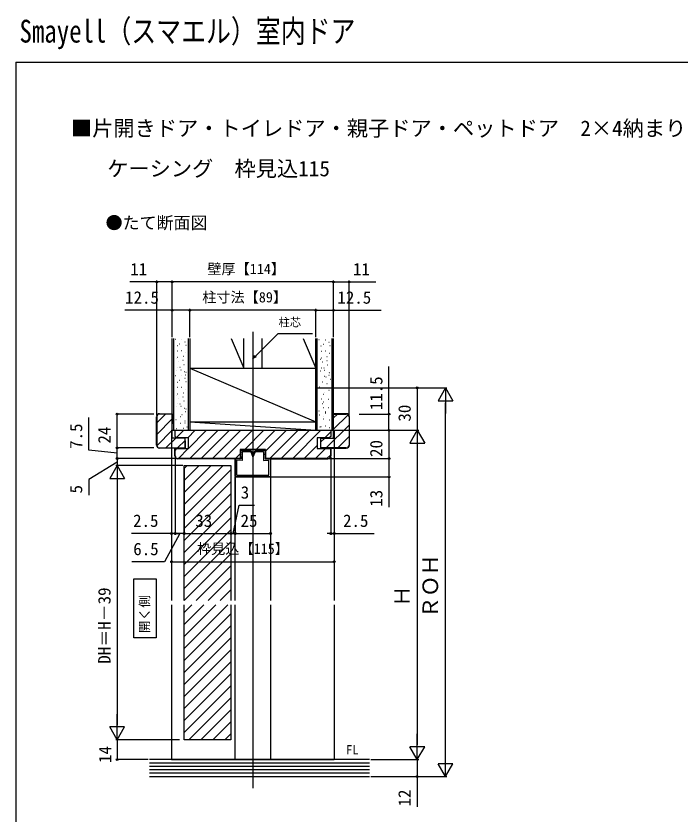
# Model space of a CAD drawing. Units: millimetres, scale not verified. Extents: x -525 to 525, y -783 to 779.
# Drawn here: x -525 to -56, y 215 to 779 of the extents above; entities that cross this region are included whole.
import ezdxf
from ezdxf.enums import TextEntityAlignment as Align

# ---------------------------------------------------------------- set-up
doc = ezdxf.new("R2010")
doc.units = ezdxf.units.MM
doc.header["$LTSCALE"] = 4
for name, color, linetype in [('0-2_USER1', 3, 'Continuous'), ('0-4_YKK_12', 2, 'Continuous'), ('0-5_YKK_13', 4, 'Continuous'), ('0-7_YKK_D', 6, 'Continuous'), ('0-8_YKK_ZWAK', 7, 'Continuous'), ('0-9_YSS_K', 3, 'Continuous'), ('0-A_YSS_KE', 3, 'Continuous')]:
    doc.layers.add(name, color=color, linetype=linetype)
doc.styles.add('ＭＳ ゴシック', font='')
doc.styles.get('ＭＳ ゴシック').set_extended_font_data('MS Gothic')

msp = doc.modelspace()

# ---------------------------------------------------------------- linework, layer by layer
at = {"layer": '0-2_USER1'}
for p, q in [((-441.607, 381.123), (-425.783, 381.123)), ((-441.607, 339.51), (-441.607, 381.123)), ((-425.783, 381.123), (-425.783, 339.51)), ((-425.783, 339.51), (-441.607, 339.51))]:
    msp.add_line(p, q, dxfattribs=at)
at = {"layer": '0-4_YKK_12'}
for p, q in [((-357.5, 555.897), (-357.5, 233.027)), ((-415, 486.283), (-415, 365.783)), ((-415, 486.283), (-300, 486.283)), ((-300, 486.283), (-300, 365.783)), ((-370.002, 453.783), (-370.002, 465.783)), ((-369.472, 466.282), (-366.974, 466.192)), ((-348.029, 466.192), (-345.532, 466.282)), ((-345.002, 465.783), (-345.002, 453.783)), ((-406.003, 459.254), (-403.974, 461.283)), ((-406.003, 450.769), (-395.489, 461.283)), ((-406.003, 442.283), (-387.003, 461.283)), ((-406.003, 433.798), (-378.518, 461.283)), ((-406.003, 425.313), (-373.003, 458.313)), ((-370.002, 453.283), (-345.002, 453.283)), ((-370.002, 365.783), (-370.002, 453.283)), ((-345.502, 453.283), (-369.502, 453.283)), ((-345.002, 453.283), (-345.002, 365.783)), ((-406.003, 416.828), (-373.003, 449.828)), ((-406.003, 408.342), (-373.003, 441.342)), ((-406.003, 399.857), (-373.003, 432.857)), ((-406.003, 391.372), (-373.003, 424.372)), ((-406.003, 382.887), (-373.003, 415.887)), ((-406.003, 374.401), (-373.003, 407.401)), ((-406.003, 365.916), (-373.003, 398.916)), ((-397.651, 365.783), (-373.003, 390.431)), ((-389.165, 365.783), (-373.003, 381.945)), ((-380.68, 365.783), (-373.003, 373.46)), ((-415, 362.783), (-415, 253.283)), ((-406.003, 357.431), (-400.651, 362.783)), ((-406.003, 348.945), (-392.165, 362.783)), ((-406.003, 340.46), (-383.68, 362.783)), ((-406.003, 331.975), (-375.195, 362.783)), ((-370.002, 253.283), (-370.002, 362.783)), ((-345.002, 362.783), (-345.002, 253.283)), ((-300, 362.783), (-300, 253.283)), ((-406.003, 323.49), (-373.003, 356.49)), ((-406.003, 315.004), (-373.003, 348.004)), ((-406.003, 306.519), (-373.003, 339.519)), ((-406.003, 298.034), (-373.003, 331.034)), ((-406.003, 289.548), (-373.003, 322.548)), ((-406.003, 281.063), (-373.003, 314.063)), ((-406.003, 272.578), (-373.003, 305.578)), ((-402.812, 267.283), (-373.003, 297.093)), ((-394.327, 267.283), (-373.003, 288.607)), ((-385.842, 267.283), (-373.003, 280.122)), ((-377.357, 267.283), (-373.003, 271.637)), ((-415, 253.283), (-300, 253.283))]:
    msp.add_line(p, q, dxfattribs=at)
for points in [[(-406.003, 365.783), (-406.003, 461.283), (-373.003, 461.283), (-373.003, 365.783)], [(-373.003, 362.783), (-373.003, 267.283), (-406.003, 267.283), (-406.003, 362.783)]]:
    msp.add_lwpolyline(points, dxfattribs=at)
for centre, start, end in [((-369.502, 465.783), 86.55187, 180), ((-345.502, 465.783), 0, 93.44813), ((-369.502, 453.783), 180, 270), ((-345.502, 453.783), 270, 0)]:
    msp.add_arc(centre, 0.5, start, end, dxfattribs=at)
at = {"layer": '0-5_YKK_13'}
for p, q in [((-366.502, 471.283), (-365.502, 472.283)), ((-366.502, 471.283), (-366.102, 471.283)), ((-366.102, 470.583), (-366.502, 469.583)), ((-366.502, 469.583), (-366.102, 469.583)), ((-366.102, 468.883), (-366.502, 467.883)), ((-366.102, 471.283), (-366.102, 470.583)), ((-366.102, 468.883), (-366.102, 469.583)), ((-365.502, 472.283), (-359.002, 472.283)), ((-365.052, 470.933), (-365.052, 464.868)), ((-364.752, 471.233), (-359.315, 471.233)), ((-359.037, 471.047), (-357.502, 467.283)), ((-359.002, 472.283), (-357.502, 468.607)), ((-356.002, 472.283), (-357.502, 468.607)), ((-355.966, 471.047), (-357.502, 467.283)), ((-356.002, 472.283), (-349.502, 472.283)), ((-355.688, 471.233), (-350.252, 471.233)), ((-349.952, 470.933), (-349.952, 464.868)), ((-348.502, 471.283), (-349.502, 472.283)), ((-348.502, 471.283), (-348.902, 471.283)), ((-348.902, 471.283), (-348.902, 470.583)), ((-348.902, 470.583), (-348.502, 469.583)), ((-348.502, 469.583), (-348.902, 469.583)), ((-348.902, 468.883), (-348.902, 469.583)), ((-348.902, 468.883), (-348.502, 467.883)), ((-369.852, 465.783), (-369.852, 453.783)), ((-366.102, 465.983), (-369.481, 466.133)), ((-368.802, 454.783), (-368.802, 465.04)), ((-365.052, 464.868), (-368.802, 465.04)), ((-366.502, 467.883), (-366.102, 467.883)), ((-366.102, 467.783), (-366.102, 465.983)), ((-349.952, 464.868), (-346.202, 465.04)), ((-348.502, 467.883), (-348.902, 467.883)), ((-348.902, 467.783), (-348.902, 465.983)), ((-348.902, 465.983), (-345.523, 466.133)), ((-346.202, 454.783), (-346.202, 465.04)), ((-345.152, 465.783), (-345.152, 453.783)), ((-345.502, 453.433), (-369.502, 453.433)), ((-368.502, 454.483), (-346.502, 454.483))]:
    msp.add_line(p, q, dxfattribs=at)
for centre, radius, start, end in [((-364.752, 470.933), 0.3, 90, 180), ((-359.315, 470.933), 0.3, 22.195, 90), ((-355.688, 470.933), 0.3, 90, 157.805), ((-350.252, 470.933), 0.3, 0, 90), ((-369.502, 465.783), 0.35, 86.55187, 180), ((-345.502, 465.783), 0.35, 0, 93.44813), ((-369.502, 453.783), 0.35, 180, 270), ((-368.502, 454.783), 0.3, 180, 270), ((-346.502, 454.783), 0.3, 270, 0), ((-345.502, 453.783), 0.35, 270, 0)]:
    msp.add_arc(centre, radius, start, end, dxfattribs=at)
at = {"layer": '0-7_YKK_D'}
for p, q in [((-425.5, 496.783), (-425.5, 592.198)), ((-414.5, 552.198), (-414.5, 592.198)), ((-300.5, 591.198), (-414.5, 591.198)), ((-300.5, 552.198), (-300.5, 592.198)), ((-289.5, 496.783), (-289.5, 592.198)), ((-414.5, 552.198), (-414.5, 572.198)), ((-402, 552.198), (-402, 572.198)), ((-402, 552.198), (-402, 572.198)), ((-313, 571.198), (-402, 571.198)), ((-313, 552.198), (-313, 572.198)), ((-313, 552.198), (-313, 572.198)), ((-300.5, 552.198), (-300.5, 572.198)), ((-312, 516.283), (-220.303, 516.283)), ((-312, 516.283), (-240.303, 516.283)), ((-241.303, 516.283), (-241.303, 486.283)), ((-221.303, 516.283), (-226.553, 507.19)), ((-221.303, 516.283), (-216.053, 507.19)), ((-221.303, 516.283), (-221.303, 498.097)), ((-226.553, 507.19), (-216.053, 507.19)), ((-221.303, 251.783), (-221.303, 505.783)), ((-427.5, 497.783), (-454.5, 497.783)), ((-453.5, 473.783), (-453.5, 497.783)), ((-282.503, 497.783), (-260.303, 497.783)), ((-301.5, 486.283), (-260.303, 486.283)), ((-301.5, 486.283), (-240.303, 486.283)), ((-299, 486.283), (-240.303, 486.283)), ((-299, 486.283), (-260.303, 486.283)), ((-261.303, 486.283), (-261.303, 466.283)), ((-241.303, 486.283), (-246.553, 477.19)), ((-241.303, 486.283), (-236.053, 477.19)), ((-241.303, 486.283), (-241.303, 468.097)), ((-246.553, 477.19), (-236.053, 477.19)), ((-241.303, 475.783), (-241.303, 263.783)), ((-427.5, 473.783), (-454.5, 473.783)), ((-427.5, 473.783), (-454.5, 473.783)), ((-453.5, 466.283), (-453.5, 473.783)), ((-411.5, 466.283), (-454.5, 466.283)), ((-411.5, 466.283), (-454.5, 466.283)), ((-453.5, 466.283), (-453.5, 461.283)), ((-415, 467.227), (-415, 392.283)), ((-415, 467.227), (-415, 412.283)), ((-412.5, 467.283), (-412.5, 412.283)), ((-412.5, 467.283), (-412.5, 412.283)), ((-345.532, 466.282), (-260.303, 466.282)), ((-303.5, 466.283), (-260.303, 466.283)), ((-302.5, 467.283), (-302.5, 412.283)), ((-300, 467.283), (-300, 392.283)), ((-453.5, 461.283), (-458.75, 452.19)), ((-407.003, 461.283), (-454.5, 461.283)), ((-407.003, 461.283), (-454.5, 461.283)), ((-453.5, 461.283), (-448.25, 452.19)), ((-453.5, 461.283), (-453.5, 443.097)), ((-406.003, 460.283), (-406.003, 412.283)), ((-406.003, 460.283), (-406.003, 412.283)), ((-373.003, 460.283), (-373.003, 412.283)), ((-373.003, 460.283), (-373.003, 412.283)), ((-300, 461.515), (-300, 412.283)), ((-458.75, 452.19), (-448.25, 452.19)), ((-370.002, 452.783), (-370.002, 412.283)), ((-370.002, 452.283), (-370.002, 412.283)), ((-345.002, 452.283), (-345.002, 412.283)), ((-344.502, 453.283), (-260.303, 453.283)), ((-453.5, 450.783), (-453.5, 277.783)), ((-415, 413.283), (-443.327, 413.283)), ((-412.5, 413.283), (-415, 413.283)), ((-406.003, 413.283), (-412.5, 413.283)), ((-412.5, 413.283), (-409.95, 413.283)), ((-406.003, 413.283), (-373.003, 413.283)), ((-373.003, 413.283), (-375.553, 413.283)), ((-373.003, 413.283), (-370.002, 413.283)), ((-373.003, 413.283), (-370.002, 413.283)), ((-370.002, 413.283), (-367.452, 413.283)), ((-370.002, 413.283), (-345.002, 413.283)), ((-302.5, 413.283), (-305.05, 413.283)), ((-302.5, 413.283), (-300, 413.283)), ((-300, 413.283), (-271.673, 413.283)), ((-415, 393.283), (-300, 393.283)), ((-453.5, 267.283), (-453.5, 285.47)), ((-453.5, 267.283), (-458.75, 276.376)), ((-448.25, 276.376), (-458.75, 276.376)), ((-453.5, 267.283), (-448.25, 276.376)), ((-241.303, 253.283), (-241.303, 271.47)), ((-409.503, 267.283), (-454.5, 267.283)), ((-411.003, 267.283), (-454.5, 267.283)), ((-453.5, 267.283), (-453.5, 253.283)), ((-241.303, 253.283), (-246.553, 262.376)), ((-236.053, 262.376), (-246.553, 262.376)), ((-241.303, 253.283), (-236.053, 262.376)), ((-221.303, 241.283), (-221.303, 259.47)), ((-431.625, 253.283), (-454.5, 253.283)), ((-274.045, 253.283), (-240.303, 253.283)), ((-274.045, 253.283), (-240.303, 253.283)), ((-221.303, 241.283), (-226.553, 250.376)), ((-216.053, 250.376), (-226.553, 250.376)), ((-221.303, 241.283), (-216.053, 250.376)), ((-274.045, 241.283), (-220.303, 241.283)), ((-274.045, 241.283), (-240.303, 241.283))]:
    msp.add_line(p, q, dxfattribs=at)
for points in [[(-414.5, 591.198), (-425.5, 591.198), (-444.391, 591.198)], [(-300.5, 591.198), (-289.5, 591.198), (-270.609, 591.198)], [(-402, 571.198), (-414.5, 571.198), (-448.05, 571.198)], [(-313, 571.198), (-300.5, 571.198), (-266.95, 571.198)], [(-357.5, 536.954), (-355.697, 538.757), (-339.735, 554.719), (-315.343, 554.719)], [(-355.214, 538.274), (-357.5, 536.954), (-356.18, 539.24)], [(-261.303, 486.283), (-261.303, 497.783), (-261.303, 531.333)], [(-453.5, 470.033), (-473.5, 472.308), (-473.5, 495.263)], [(-453.5, 463.783), (-473.5, 451.438), (-473.5, 440.483)], [(-261.303, 466.282), (-261.303, 453.283), (-261.303, 432.006)], [(-371.502, 413.283), (-367.225, 433.283), (-356.27, 433.283)], [(-409.252, 413.283), (-419.981, 393.283), (-443.141, 393.283)], [(-241.303, 253.283), (-241.303, 241.283), (-241.303, 220.006)]]:
    msp.add_lwpolyline(points, dxfattribs=at)
for centre in [(-425.5, 591.198), (-414.5, 591.198), (-414.5, 591.198), (-300.5, 591.198), (-300.5, 591.198), (-289.5, 591.198), (-414.5, 571.198), (-402, 571.198), (-402, 571.198), (-313, 571.198), (-313, 571.198), (-300.5, 571.198), (-241.303, 516.283), (-453.5, 497.783), (-261.303, 497.783), (-261.303, 486.283), (-453.5, 473.783), (-453.5, 473.783), (-453.5, 466.283), (-453.5, 466.283), (-261.303, 466.283), (-261.303, 466.282), (-261.303, 453.283), (-415, 413.283), (-412.5, 413.283), (-412.5, 413.283), (-406.003, 413.283), (-406.003, 413.283), (-373.003, 413.283), (-373.003, 413.283), (-370.002, 413.283), (-370.002, 413.283), (-345.002, 413.283), (-302.5, 413.283), (-300, 413.283), (-415, 393.283), (-300, 393.283), (-453.5, 253.283), (-241.303, 241.283)]:
    msp.add_circle(centre, 0.637, dxfattribs=at)
at = {"layer": '0-8_YKK_ZWAK'}
for q in [(-525, -783.4), (525, 746.6)]:
    msp.add_line((-525, 746.6), q, dxfattribs=at)
at = {"layer": '0-9_YSS_K'}
for p, q in [((-414.5, 486.283), (-414.5, 551.198)), ((-413.5, 486.283), (-413.5, 551.198)), ((-412.466, 550.768), (-412.266, 550.768)), ((-408.087, 550.639), (-407.887, 550.639)), ((-405.531, 548.934), (-405.331, 548.934)), ((-403, 486.283), (-403, 551.198)), ((-402, 551.198), (-402, 486.283)), ((-372.93, 551.198), (-364, 530.283)), ((-364, 530.283), (-364, 551.198)), ((-351, 530.283), (-351, 551.198)), ((-321.93, 551.198), (-313, 530.283)), ((-313, 486.283), (-313, 551.198)), ((-312, 486.283), (-312, 551.198)), ((-310.827, 550.486), (-310.627, 550.486)), ((-306.448, 550.357), (-306.248, 550.357)), ((-303.891, 548.653), (-303.691, 548.653)), ((-301.5, 486.283), (-301.5, 551.198)), ((-300.5, 486.283), (-300.5, 551.198)), ((-411.053, 546.248), (-410.853, 546.248)), ((-410.771, 542.575), (-410.571, 542.575)), ((-409.359, 547.519), (-409.159, 547.519)), ((-407.945, 542.685), (-407.745, 542.685)), ((-404.82, 546.52), (-404.62, 546.52)), ((-309.414, 545.966), (-309.214, 545.966)), ((-309.132, 542.294), (-308.932, 542.294)), ((-307.719, 547.237), (-307.519, 547.237)), ((-306.306, 542.403), (-306.106, 542.403)), ((-303.181, 546.238), (-302.981, 546.238)), ((-411.618, 536.926), (-411.418, 536.926)), ((-410.771, 537.914), (-410.571, 537.914)), ((-406.809, 538.707), (-406.609, 538.707)), ((-405.246, 541.122), (-405.046, 541.122)), ((-309.979, 536.644), (-309.779, 536.644)), ((-309.132, 537.633), (-308.932, 537.633)), ((-305.17, 538.426), (-304.97, 538.426)), ((-303.607, 540.841), (-303.407, 540.841)), ((-410.912, 530.852), (-410.712, 530.852)), ((-410.206, 534.948), (-410.006, 534.948)), ((-409.076, 530.852), (-408.876, 530.852)), ((-406.951, 535.867), (-406.751, 535.867)), ((-406.383, 532.884), (-406.183, 532.884)), ((-308.567, 534.666), (-308.367, 534.666)), ((-305.312, 535.585), (-305.112, 535.585)), ((-304.744, 532.602), (-304.544, 532.602)), ((-411.618, 528.592), (-411.418, 528.592)), ((-408.511, 529.157), (-408.311, 529.157)), ((-405.815, 527.77), (-405.615, 527.77)), ((-405.389, 525.498), (-405.189, 525.498)), ((-404.962, 527.344), (-404.762, 527.344)), ((-402, 530.283), (-313, 530.283)), ((-402, 530.283), (-313, 492.283)), ((-309.979, 528.31), (-309.779, 528.31)), ((-309.273, 530.57), (-309.073, 530.57)), ((-307.437, 530.57), (-307.237, 530.57)), ((-306.872, 528.875), (-306.672, 528.875)), ((-304.175, 527.489), (-303.975, 527.489)), ((-303.749, 525.216), (-303.549, 525.216)), ((-303.323, 527.063), (-303.123, 527.063)), ((-412.466, 524.942), (-412.266, 524.942)), ((-411.053, 520.423), (-410.853, 520.423)), ((-409.359, 521.694), (-409.159, 521.694)), ((-408.087, 524.814), (-407.887, 524.814)), ((-405.531, 523.109), (-405.331, 523.109)), ((-404.82, 520.694), (-404.62, 520.694)), ((-308.233, 520.552), (-308.033, 520.552)), ((-306.955, 524.672), (-306.755, 524.672)), ((-305.96, 524.103), (-305.76, 524.103)), ((-305.26, 519.434), (-305.06, 519.434)), ((-302.859, 522.4), (-302.659, 522.4)), ((-410.771, 516.75), (-410.571, 516.75)), ((-407.945, 516.859), (-407.745, 516.859)), ((-405.246, 515.297), (-405.046, 515.297)), ((-310.363, 517.001), (-310.163, 517.001)), ((-303.847, 514.773), (-303.647, 514.773)), ((-411.618, 511.1), (-411.418, 511.1)), ((-410.771, 512.089), (-410.571, 512.089)), ((-410.206, 509.123), (-410.006, 509.123)), ((-406.951, 510.041), (-406.751, 510.041)), ((-406.809, 512.882), (-406.609, 512.882)), ((-309.085, 508.479), (-308.885, 508.479)), ((-307.665, 511.746), (-307.465, 511.746)), ((-307.239, 512.74), (-307.039, 512.74)), ((-303.988, 508.275), (-303.788, 508.275)), ((-411.618, 502.767), (-411.418, 502.767)), ((-410.912, 505.027), (-410.712, 505.027)), ((-409.076, 505.027), (-408.876, 505.027)), ((-408.511, 503.332), (-408.311, 503.332)), ((-406.383, 507.059), (-406.183, 507.059)), ((-308.233, 505.212), (-308.033, 505.212)), ((-307.665, 506.348), (-307.465, 506.348)), ((-425.5, 491.491), (-419.208, 497.783)), ((-407.803, 497.542), (-407.603, 497.542)), ((-405.815, 501.945), (-405.615, 501.945)), ((-405.389, 499.672), (-405.189, 499.672)), ((-404.962, 501.519), (-404.762, 501.519)), ((-310.79, 500.099), (-310.59, 500.099)), ((-310.363, 497.258), (-310.163, 497.258)), ((-307.52, 502.484), (-307.32, 502.484)), ((-306.386, 499.246), (-306.186, 499.246)), ((-306.386, 498.394), (-306.186, 498.394)), ((-306.244, 499.246), (-306.044, 499.246)), ((-304.271, 502.343), (-304.071, 502.343)), ((-300.5, 495.09), (-297.807, 497.783)), ((-300.5, 487.007), (-290.202, 497.305)), ((-425.5, 483.409), (-414.5, 494.409)), ((-412.042, 494.009), (-411.842, 494.009)), ((-408.94, 491.434), (-408.74, 491.434)), ((-408.935, 496.128), (-408.735, 496.128)), ((-405.673, 492.997), (-405.473, 492.997)), ((-405.531, 491.576), (-405.331, 491.576)), ((-402, 492.283), (-313, 492.283)), ((-402, 492.283), (-313, 486.283)), ((-402, 492.283), (-313, 492.283)), ((-402, 492.283), (-402, 486.283)), ((-313, 492.283), (-313, 486.283)), ((-307.949, 495.979), (-307.749, 495.979)), ((-307.523, 494.417), (-307.323, 494.417)), ((-303.423, 493.586), (-303.223, 493.586)), ((-425.457, 475.37), (-414.5, 486.327)), ((-414.5, 486.283), (-402, 486.283)), ((-411.589, 481.073), (-406.379, 486.283)), ((-411.477, 487.512), (-411.277, 487.512)), ((-406.809, 487.741), (-406.609, 487.741)), ((-404.11, 488.735), (-403.91, 488.735)), ((-403.597, 480.983), (-398.297, 486.283)), ((-403, 473.498), (-390.214, 486.283)), ((-402.132, 466.283), (-382.132, 486.283)), ((-402, 486.283), (-313, 486.283)), ((-394.05, 466.283), (-374.05, 486.283)), ((-385.968, 466.283), (-365.968, 486.283)), ((-377.886, 466.283), (-357.886, 486.283)), ((-363.303, 472.783), (-349.803, 486.283)), ((-355.221, 472.783), (-341.721, 486.283)), ((-348.5, 471.422), (-333.639, 486.283)), ((-345.557, 466.283), (-325.557, 486.283)), ((-337.474, 466.283), (-317.474, 486.283)), ((-329.392, 466.283), (-309.392, 486.283)), ((-313, 486.283), (-300.5, 486.283)), ((-310.079, 488.735), (-309.879, 488.735)), ((-309.511, 489.019), (-309.311, 489.019)), ((-306.248, 489.49), (-306.048, 489.49)), ((-305.642, 473.783), (-289.5, 489.925)), ((-303.565, 488.36), (-303.365, 488.36)), ((-418.961, 473.783), (-411.961, 480.783)), ((-309.5, 478.007), (-306.724, 480.783)), ((-306.61, 480.983), (-302.5, 485.093)), ((-297.56, 473.783), (-289.5, 481.843)), ((-410.879, 473.783), (-405.5, 479.162)), ((-321.31, 466.283), (-312, 475.593)), ((-412.5, 472.08), (-411.297, 473.283)), ((-410.214, 466.283), (-403.214, 473.283)), ((-369.803, 466.283), (-366.5, 469.587)), ((-313.228, 466.283), (-306.228, 473.283)), ((-305.145, 466.283), (-302.5, 468.929)), ((-275.045, 253.283), (-430.625, 253.283)), ((-275.045, 250.883), (-430.625, 250.883)), ((-275.045, 248.483), (-430.625, 248.483)), ((-275.045, 246.083), (-430.625, 246.083)), ((-275.045, 243.683), (-430.625, 243.683)), ((-430.625, 241.283), (-275.045, 241.283))]:
    msp.add_line(p, q, dxfattribs=at)
at = {"layer": '0-A_YSS_KE'}
for p, q in [((-425.7, 475.783), (-425.7, 495.783)), ((-425.5, 495.783), (-425.5, 475.783)), ((-289.5, 495.783), (-289.5, 475.783)), ((-289.3, 475.783), (-289.3, 495.783))]:
    msp.add_line(p, q, dxfattribs=at)
for points in [[(-423.5, 497.983), (-414.3, 497.983), (-414.3, 490.783), (-414.5, 490.783)], [(-414.5, 480.783), (-414.5, 497.783), (-423.5, 497.783)], [(-291.5, 497.983), (-300.7, 497.983), (-300.7, 490.783), (-300.5, 490.783)], [(-300.5, 480.783), (-300.5, 497.783), (-291.5, 497.783)], [(-412.5, 486.283), (-302.5, 486.283), (-302.5, 481.983), (-303.5, 480.983), (-312, 480.983), (-312, 473.283), (-302.5, 473.283), (-302.5, 468.283)], [(-412.5, 468.283), (-412.5, 473.283), (-403, 473.283), (-403, 480.983), (-411.5, 480.983), (-412.5, 481.983), (-412.5, 486.283)], [(-423.5, 473.783), (-405.5, 473.783), (-405.5, 480.783), (-414.5, 480.783)], [(-291.5, 473.783), (-309.5, 473.783), (-309.5, 480.783), (-300.5, 480.783)], [(-405.5, 478.783), (-405.3, 478.783), (-405.3, 473.583), (-423.5, 473.583)], [(-309.5, 478.783), (-309.7, 478.783), (-309.7, 473.583), (-291.5, 473.583)], [(-412.7, 468.283), (-412.7, 473.483), (-405.7, 473.483), (-405.7, 473.283)], [(-304.5, 466.283), (-348.5, 466.283), (-348.5, 472.783), (-366.5, 472.783), (-366.5, 466.283), (-410.5, 466.283)], [(-363.8, 472.783), (-363.8, 472.583), (-366.3, 472.583), (-366.3, 466.083), (-410.5, 466.083)], [(-351.2, 472.783), (-351.2, 472.583), (-348.7, 472.583), (-348.7, 466.083), (-304.5, 466.083)], [(-302.3, 468.283), (-302.3, 473.483), (-309.3, 473.483), (-309.3, 473.283)]]:
    msp.add_lwpolyline(points, dxfattribs=at)
for centre, radius, start, end in [((-423.5, 495.783), 2.2, 90, 180), ((-423.5, 495.783), 2, 90, 180), ((-291.5, 495.783), 2.2, 0, 90), ((-291.5, 495.783), 2, 0, 90), ((-423.5, 475.783), 2.2, 180, 270), ((-423.5, 475.783), 2, 180, 270), ((-291.5, 475.783), 2, 270, 0), ((-291.5, 475.783), 2.2, 270, 0), ((-410.5, 468.283), 2.2, 180.00001, 269.99999), ((-410.5, 468.283), 2, 180.00001, 269.99999), ((-304.5, 468.283), 2, 270.00001, 359.99999), ((-304.5, 468.283), 2.2, 270.00001, 359.99999)]:
    msp.add_arc(centre, radius, start, end, dxfattribs=at)

# ---------------------------------------------------------------- texts
at = {"layer": '0-2_USER1', "style": 'ＭＳ ゴシック', "width": 0.8}
msp.add_text('Smayell（スマエル）室内ドア', height=16.13, dxfattribs=at).set_placement((-522.5, 755.725), align=Align.BOTTOM_LEFT)
at = {"layer": '0-2_USER1', "style": 'ＭＳ ゴシック'}
for s, height, p in [('■片開きドア・トイレドア・親子ドア・ペットドア\u30002×4納まり\u3000丁番', 11, (-486.153, 691.14)), ('   ケーシング\u3000枠見込115', 11, (-483, 662.645)), ('●たて断面図', 8.798, (-461.636, 626.032)), ('FL', 6.598, (-291.709, 254.944))]:
    msp.add_text(s, height=height, dxfattribs=at).set_placement(p, align=Align.BOTTOM_LEFT)
msp.add_text('開く側', height=6.598, rotation=90, dxfattribs=at).set_placement((-428.862, 342.717), align=Align.BOTTOM_LEFT)
at = {"layer": '0-7_YKK_D', "style": 'ＭＳ ゴシック'}
for s, height, p in [('11', 8.798, (-444.232, 593.198)), ('壁厚【114】', 7.331, (-389.716, 594.562)), ('11', 8.798, (-286.791, 593.198)), ('12.5', 8.798, (-447.891, 573.198)), ('柱寸法【89】', 7.331, (-393.324, 574.562)), ('12.5', 8.798, (-297.791, 573.198)), ('柱芯', 5.865, (-339.406, 557.927)), ('3', 8.798, (-366.111, 435.283)), ('2.5', 8.798, (-442.214, 415.283)), ('33', 8.798, (-398.23, 415.283)), ('25', 8.798, (-366.229, 415.283)), ('2.5', 8.798, (-293.786, 415.283)), ('6.5', 8.798, (-442.095, 395.283)), ('枠見込【115】', 7.331, (-397.017, 396.647))]:
    msp.add_text(s, height=height, dxfattribs=at).set_placement(p, align=Align.BOTTOM_LEFT)
for s, height, p in [('11.5', 8.798, (-263.303, 500.492)), ('30', 8.798, (-243.303, 492.42)), ('7.5', 8.798, (-475.5, 473.149)), ('24', 8.798, (-455.5, 476.885)), ('20', 8.798, (-263.303, 467.42)), ('5', 8.798, (-475.5, 441.597)), ('13', 8.798, (-263.303, 432.165)), ('ＲＯＨ', 11, (-223.303, 353.471)), ('DH＝H－39', 8.798, (-455.5, 321.158)), ('Ｈ', 11, (-243.303, 361.431)), ('14', 8.798, (-455, 250.908)), ('12', 8.798, (-243.303, 220.165))]:
    msp.add_text(s, height=height, rotation=90, dxfattribs=at).set_placement(p, align=Align.BOTTOM_LEFT)

doc.saveas('drawing.dxf')
